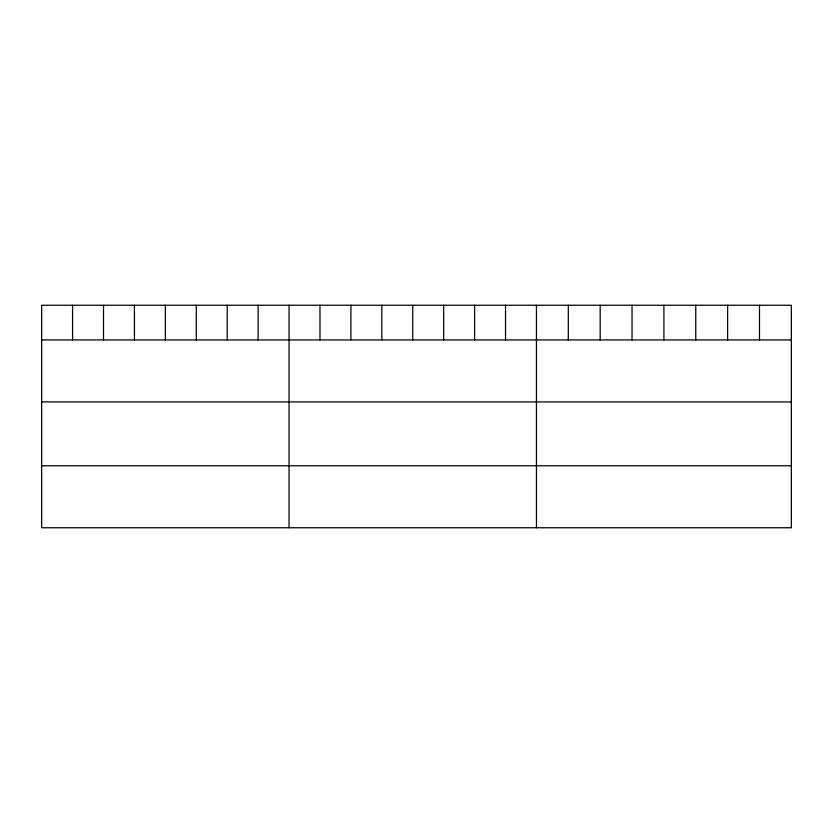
<?xml version="1.0" encoding="UTF-8"?>
<svg xmlns="http://www.w3.org/2000/svg" width="833" height="833" viewBox="0 0 833 833"><rect width="100%" height="100%" fill="white"/><g stroke="black" fill="none" stroke-linecap="round" stroke-linejoin="round"><path stroke-width="1.25" d="M791.35 339.937L791.35 527.758L41.65 527.758L41.65 305.242L791.35 305.242L791.35 339.937L41.65 339.937M41.65 401.923L791.35 401.923M41.65 465.782L791.35 465.782M759.488 305.242L759.488 339.937M727.625 305.242L727.625 339.937M695.763 305.242L695.763 339.937M663.901 305.242L663.901 339.937M632.039 305.242L632.039 339.937M600.177 305.242L600.177 339.937M568.314 305.242L568.314 339.937M536.452 305.242L536.452 527.758M505.527 305.242L505.527 339.937M474.602 305.242L474.602 339.937M443.677 305.242L443.677 339.937M412.751 305.242L412.751 339.937M381.826 305.242L381.826 339.937M350.901 305.242L350.901 339.937M319.976 305.242L319.976 339.937M289.051 305.242L289.051 527.758M258.126 305.242L258.126 339.937M227.201 305.242L227.201 339.937M196.276 305.242L196.276 339.937M165.351 305.242L165.351 339.937M134.425 305.242L134.425 339.937M103.5 305.242L103.5 339.937M72.575 305.242L72.575 339.937"/></g></svg>
